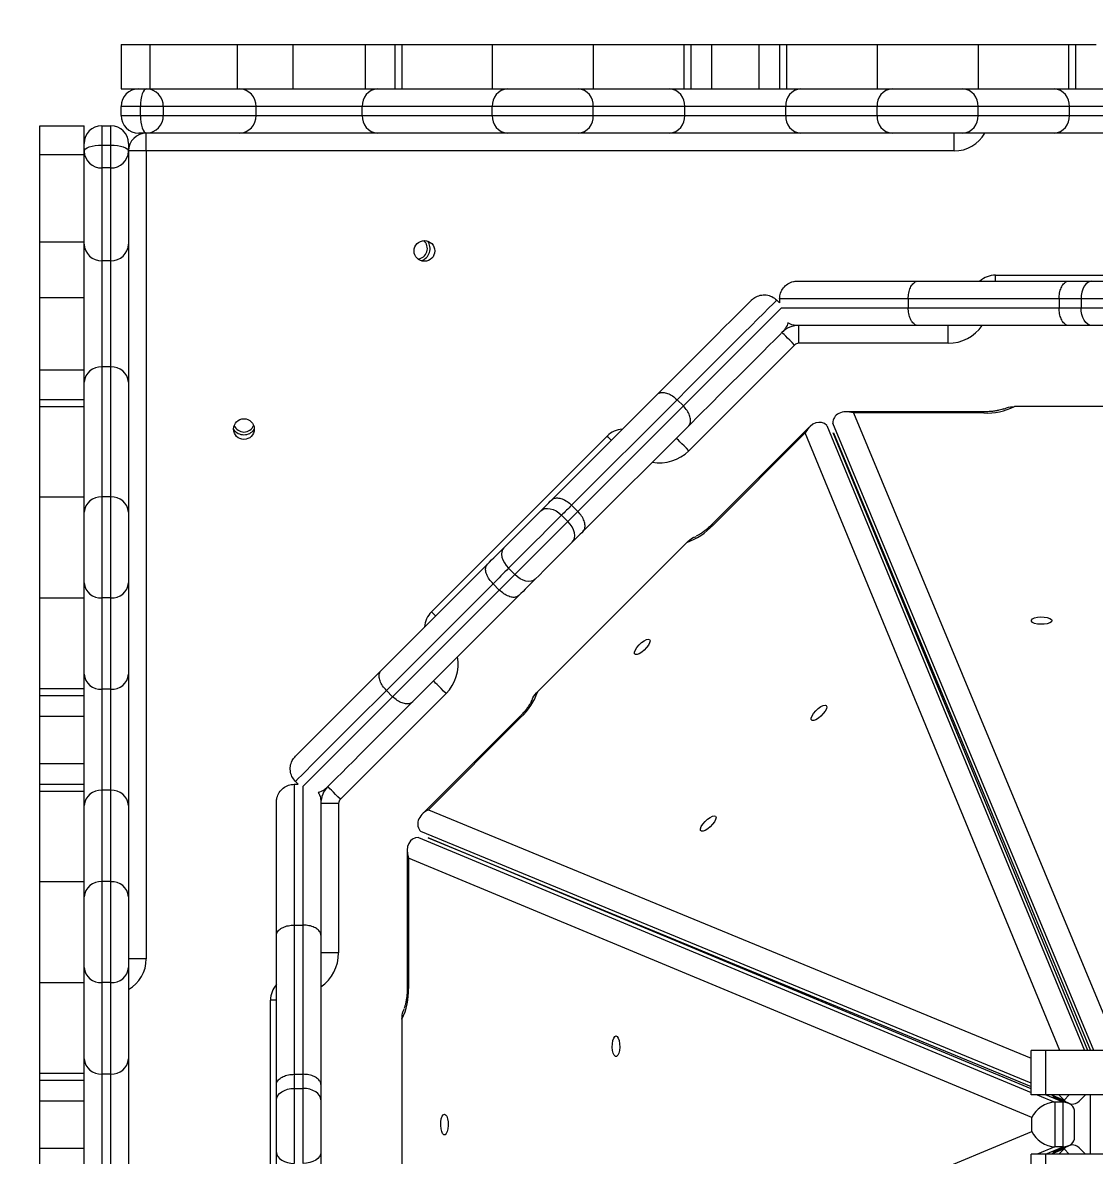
# Model space of a CAD drawing. Header units: millimetres. Extents: x -8760 to 8364, y -7998 to 7451.
# Drawn here: x -3666.4 to -3304.2, y -2419 to -2036.2 of the extents above; entities that cross this region are included whole.
import ezdxf

# ---------------------------------------------------------------- set-up
doc = ezdxf.new("R2010")
doc.units = ezdxf.units.MM
for name, color, linetype in [('DIKOM_ОБЪЕКТ', 7, 'Continuous'), ('DIKOM_РАЗМЕР_ЗОНА', 7, 'Continuous'), ('DIKOM_РАЗМЕР_ОБЪЕКТА', 7, 'Continuous')]:
    doc.layers.add(name, color=color, linetype=linetype)
doc.styles.add('style1', font='arial.ttf', dxfattribs={"width": 0.8})
doc.dimstyles.new('1-50', dxfattribs={"dimtxt": 300, "dimasz": 200, "dimexe": 100, "dimexo": 0, "dimgap": 100, "dimtad": 1, "dimtxsty": 'style1', "dimcen": 200, "dimclrd": 7, "dimclre": 7, "dimclrt": 7, "dimadec": 1, "dimazin": 2, "dimtfac": 1, "dimtmove": 0, "dimatfit": 2, "dimfxl": 0, "dimlwd": 25, "dimlwe": 18, "dimarcsym": 0})

# ---------------------------------------------------------------- blocks, each defined once
blk = doc.blocks.new('*D20')
at = {"layer": 'Defpoints', "color": 0, "transparency": 16777216}
for p in [(-3512.61, 5453.31), (-6482.31, -5470.42), (-3612.61, -5470.42)]:
    blk.add_point(p, dxfattribs=at)
at = {"layer": 'DIKOM_РАЗМЕР_ОБЪЕКТА', "color": 7, "lineweight": 18, "transparency": 16777216}
for p, q in [((-3512.61, 5453.31), (-6582.31, 5453.31)), ((-3612.61, -5470.42), (-6582.31, -5470.42))]:
    blk.add_line(p, q, dxfattribs=at)
at = {"layer": 'DIKOM_РАЗМЕР_ОБЪЕКТА', "color": 7, "lineweight": 25, "transparency": 16777216}
blk.add_line((-6482.31, 5253.31), (-6482.31, -5270.42), dxfattribs=at)
at = {"layer": 'DIKOM_РАЗМЕР_ОБЪЕКТА', "color": 7, "transparency": 16777216}
for points in [[(-6515.64, 5253.31), (-6448.98, 5253.31), (-6482.31, 5453.31)], [(-6515.64, -5270.42), (-6448.98, -5270.42), (-6482.31, -5470.42)]]:
    blk.add_solid(points, dxfattribs=at)
at = {"layer": 'DIKOM_РАЗМЕР_ОБЪЕКТА', "color": 7, "transparency": 16777216, "insert": (-6735.48, -84.03), "char_height": 300, "attachment_point": 5, "rotation": 90, "style": 'style1'}
blk.add_mtext('10900', dxfattribs=at)
blk = doc.blocks.new('*D21')
at = {"layer": 'Defpoints', "color": 0, "transparency": 16777216}
for p in [(-7755.65, -10.55), (8364.4, -2410.44), (8364.4, -7897.56)]:
    blk.add_point(p, dxfattribs=at)
at = {"layer": 'DIKOM_РАЗМЕР_ЗОНА', "color": 7, "lineweight": 18, "transparency": 16777216}
for p, q in [((-7755.65, -10.55), (-7755.65, -7997.56)), ((8364.4, -2410.44), (8364.4, -7997.56))]:
    blk.add_line(p, q, dxfattribs=at)
at = {"layer": 'DIKOM_РАЗМЕР_ЗОНА', "color": 7, "lineweight": 25, "transparency": 16777216}
blk.add_line((-7555.65, -7897.56), (8164.4, -7897.56), dxfattribs=at)
at = {"layer": 'DIKOM_РАЗМЕР_ЗОНА', "color": 7, "transparency": 16777216}
for points in [[(-7555.65, -7864.23), (-7555.65, -7930.9), (-7755.65, -7897.56)], [(8164.4, -7864.23), (8164.4, -7930.9), (8364.4, -7897.56)]]:
    blk.add_solid(points, dxfattribs=at)
at = {"layer": 'DIKOM_РАЗМЕР_ЗОНА', "color": 7, "transparency": 16777216, "insert": (1040.74, -7644.39), "char_height": 300, "attachment_point": 5, "style": 'style1'}
blk.add_mtext('16100', dxfattribs=at)
blk = doc.blocks.new('*D19')
at = {"layer": 'Defpoints', "color": 0, "transparency": 16777216}
for p in [(-5756.7, -306.55), (6365.48, -2710.55), (6365.48, -7111.41)]:
    blk.add_point(p, dxfattribs=at)
at = {"layer": 'DIKOM_РАЗМЕР_ОБЪЕКТА', "color": 7, "lineweight": 18, "transparency": 16777216}
for p, q in [((-5756.7, -306.55), (-5756.7, -7211.41)), ((6365.48, -2710.55), (6365.48, -7211.41))]:
    blk.add_line(p, q, dxfattribs=at)
at = {"layer": 'DIKOM_РАЗМЕР_ОБЪЕКТА', "color": 7, "lineweight": 25, "transparency": 16777216}
blk.add_line((-5556.7, -7111.41), (6165.48, -7111.41), dxfattribs=at)
at = {"layer": 'DIKOM_РАЗМЕР_ОБЪЕКТА', "color": 7, "transparency": 16777216}
for points in [[(-5556.7, -7078.08), (-5556.7, -7144.75), (-5756.7, -7111.41)], [(6165.48, -7078.08), (6165.48, -7144.75), (6365.48, -7111.41)]]:
    blk.add_solid(points, dxfattribs=at)
at = {"layer": 'DIKOM_РАЗМЕР_ОБЪЕКТА', "color": 7, "transparency": 16777216, "insert": (1047.24, -6858.24), "char_height": 300, "attachment_point": 5, "style": 'style1'}
blk.add_mtext('12100', dxfattribs=at)

msp = doc.modelspace()

# ---------------------------------------------------------------- linework, layer by layer
at = {"layer": 'DIKOM_ОБЪЕКТ', "color": 7, "linetype": 'Continuous', "lineweight": 15}
for p, q in [((-3633.109, -2043.554), (-3633.109, -2058.554)), ((-3633.109, -2043.554), (-3623.402, -2043.554)), ((-3623.402, -2043.554), (-3623.402, -2058.554)), ((-3623.402, -2043.554), (-3593.857, -2043.554)), ((-3593.857, -2043.554), (-3593.857, -2058.554)), ((-3593.857, -2043.554), (-3575.033, -2043.554)), ((-3575.033, -2043.554), (-3575.033, -2058.554)), ((-3575.033, -2043.554), (-3550.609, -2043.554)), ((-3550.609, -2043.554), (-3550.609, -2058.554)), ((-3550.609, -2043.554), (-3540.608, -2043.554)), ((-3540.608, -2043.554), (-3540.608, -2058.554)), ((-3540.608, -2043.554), (-3538.258, -2043.554)), ((-3538.258, -2043.554), (-3538.258, -2058.554)), ((-3538.258, -2043.554), (-3507.67, -2043.554)), ((-3507.67, -2043.554), (-3507.67, -2058.554)), ((-3507.67, -2043.554), (-3473.547, -2043.554)), ((-3473.547, -2043.554), (-3473.547, -2058.554)), ((-3473.547, -2043.554), (-3442.959, -2043.554)), ((-3442.959, -2043.554), (-3442.959, -2058.554)), ((-3442.959, -2043.554), (-3440.608, -2043.554)), ((-3440.608, -2043.554), (-3440.608, -2058.554)), ((-3440.608, -2043.554), (-3433.608, -2043.554)), ((-3433.608, -2043.554), (-3433.608, -2058.554)), ((-3433.608, -2043.554), (-3417.608, -2043.554)), ((-3417.608, -2043.554), (-3417.608, -2058.554)), ((-3417.608, -2043.554), (-3410.608, -2043.554)), ((-3410.608, -2043.554), (-3410.608, -2058.554)), ((-3410.608, -2043.554), (-3408.258, -2043.554)), ((-3408.258, -2043.554), (-3408.258, -2058.554)), ((-3408.258, -2043.554), (-3377.67, -2043.554)), ((-3377.67, -2043.554), (-3377.67, -2058.554)), ((-3377.67, -2043.554), (-3343.547, -2043.554)), ((-3343.547, -2043.554), (-3343.547, -2058.554)), ((-3343.547, -2043.554), (-3312.959, -2043.554)), ((-3312.959, -2043.554), (-3312.959, -2058.554)), ((-3312.959, -2043.554), (-3310.609, -2043.554)), ((-3310.609, -2043.554), (-3310.609, -2058.554)), ((-3310.609, -2043.554), (-3303.608, -2043.554)), ((-3633.109, -2058.554), (-3627.108, -2058.554)), ((-3627.108, -2058.554), (-3624.496, -2058.554)), ((-3624.496, -2058.554), (-3593.136, -2058.554)), ((-3593.136, -2058.554), (-3546.485, -2058.554)), ((-3546.485, -2058.554), (-3502.552, -2058.554)), ((-3502.552, -2058.554), (-3478.665, -2058.554)), ((-3478.665, -2058.554), (-3447.789, -2058.554)), ((-3447.789, -2058.554), (-3403.428, -2058.554)), ((-3403.428, -2058.554), (-3372.552, -2058.554)), ((-3372.552, -2058.554), (-3348.665, -2058.554)), ((-3348.665, -2058.554), (-3317.788, -2058.554)), ((-3317.788, -2058.554), (-3273.428, -2058.554)), ((-3626.578, -2064.554), (-3633.109, -2064.554)), ((-3633.109, -2067.554), (-3633.109, -2064.554)), ((-3618.849, -2064.554), (-3626.578, -2064.554)), ((-3626.578, -2067.554), (-3626.578, -2064.554)), ((-3618.849, -2064.554), (-3618.849, -2067.554)), ((-3587.489, -2064.554), (-3618.849, -2064.554)), ((-3587.489, -2067.554), (-3587.489, -2064.554)), ((-3551.603, -2064.554), (-3587.489, -2064.554)), ((-3551.603, -2067.554), (-3551.603, -2064.554)), ((-3507.67, -2064.554), (-3551.603, -2064.554)), ((-3507.67, -2067.554), (-3507.67, -2064.554)), ((-3473.547, -2064.554), (-3507.67, -2064.554)), ((-3473.547, -2067.554), (-3473.547, -2064.554)), ((-3442.67, -2064.554), (-3473.547, -2064.554)), ((-3442.67, -2067.554), (-3442.67, -2064.554)), ((-3408.547, -2064.554), (-3442.67, -2064.554)), ((-3408.547, -2067.554), (-3408.547, -2064.554)), ((-3377.67, -2064.554), (-3408.547, -2064.554)), ((-3377.67, -2067.554), (-3377.67, -2064.554)), ((-3343.547, -2064.554), (-3377.67, -2064.554)), ((-3343.547, -2067.554), (-3343.547, -2064.554)), ((-3312.67, -2064.554), (-3343.547, -2064.554)), ((-3312.67, -2067.554), (-3312.67, -2064.554)), ((-3278.547, -2064.554), (-3312.67, -2064.554)), ((-3633.109, -2067.554), (-3626.578, -2067.554)), ((-3626.578, -2067.554), (-3618.849, -2067.554)), ((-3618.849, -2067.554), (-3587.489, -2067.554)), ((-3587.489, -2067.554), (-3551.603, -2067.554)), ((-3551.603, -2067.554), (-3507.67, -2067.554)), ((-3507.67, -2067.554), (-3473.547, -2067.554)), ((-3473.547, -2067.554), (-3442.67, -2067.554)), ((-3442.67, -2067.554), (-3408.547, -2067.554)), ((-3408.547, -2067.554), (-3377.67, -2067.554)), ((-3377.67, -2067.554), (-3343.547, -2067.554)), ((-3343.547, -2067.554), (-3312.67, -2067.554)), ((-3312.67, -2067.554), (-3278.547, -2067.554)), ((-3660.608, -2071.054), (-3645.608, -2071.054)), ((-3660.608, -2080.76), (-3660.608, -2071.054)), ((-3645.608, -2077.054), (-3645.608, -2071.054)), ((-3639.609, -2071.054), (-3639.609, -2077.584)), ((-3639.609, -2071.054), (-3636.608, -2071.054)), ((-3636.608, -2077.584), (-3636.608, -2071.054)), ((-3624.496, -2073.554), (-3627.108, -2073.554)), ((-3624.608, -2079.554), (-3624.608, -2073.554)), ((-3593.136, -2073.554), (-3624.496, -2073.554)), ((-3546.485, -2073.554), (-3593.136, -2073.554)), ((-3502.552, -2073.554), (-3546.485, -2073.554)), ((-3478.665, -2073.554), (-3502.552, -2073.554)), ((-3447.789, -2073.554), (-3478.665, -2073.554)), ((-3403.428, -2073.554), (-3447.789, -2073.554)), ((-3372.552, -2073.554), (-3403.428, -2073.554)), ((-3348.665, -2073.554), (-3372.552, -2073.554)), ((-3351.608, -2079.554), (-3351.608, -2073.554)), ((-3317.788, -2073.554), (-3348.665, -2073.554)), ((-3273.428, -2073.554), (-3317.788, -2073.554)), ((-3645.608, -2079.666), (-3645.608, -2077.054)), ((-3639.609, -2077.584), (-3639.609, -2085.313)), ((-3639.609, -2077.584), (-3636.608, -2077.584)), ((-3636.608, -2085.313), (-3636.608, -2077.584)), ((-3630.608, -2077.054), (-3630.608, -2079.666)), ((-3660.608, -2080.76), (-3645.608, -2080.76)), ((-3660.608, -2110.306), (-3660.608, -2080.76)), ((-3645.608, -2111.026), (-3645.608, -2079.666)), ((-3624.608, -2079.554), (-3630.608, -2079.554)), ((-3630.608, -2079.666), (-3630.608, -2111.026)), ((-3624.608, -2079.554), (-3624.608, -2352.554)), ((-3351.608, -2079.554), (-3624.608, -2079.554)), ((-3636.608, -2085.313), (-3639.609, -2085.313)), ((-3639.609, -2085.313), (-3639.609, -2116.674)), ((-3636.608, -2116.674), (-3636.608, -2085.313)), ((-3660.608, -2110.306), (-3645.608, -2110.306)), ((-3660.608, -2129.13), (-3660.608, -2110.306)), ((-3645.608, -2157.678), (-3645.608, -2111.026)), ((-3630.608, -2111.026), (-3630.608, -2157.678)), ((-3636.608, -2116.674), (-3639.609, -2116.674)), ((-3639.609, -2116.674), (-3639.609, -2152.559)), ((-3636.608, -2152.559), (-3636.608, -2116.674)), ((-3404.608, -2123.554), (-3363.691, -2123.554)), ((-3363.691, -2123.554), (-3312.836, -2123.554)), ((-3337.608, -2121.554), (-3253.608, -2121.554)), ((-3337.608, -2123.554), (-3337.608, -2121.554)), ((-3312.836, -2123.554), (-3305.049, -2123.554)), ((-3305.049, -2123.554), (-3287.312, -2123.554)), ((-3660.608, -2129.13), (-3645.608, -2129.13)), ((-3660.608, -2153.554), (-3660.608, -2129.13)), ((-3411.574, -2129.954), (-3410.608, -2130.92)), ((-3367.151, -2129.554), (-3410.608, -2129.554)), ((-3410.608, -2129.554), (-3410.608, -2130.92)), ((-3316.177, -2129.554), (-3367.151, -2129.554)), ((-3367.151, -2129.554), (-3367.151, -2132.554)), ((-3308.748, -2129.554), (-3316.177, -2129.554)), ((-3316.177, -2129.554), (-3316.177, -2132.554)), ((-3283.409, -2129.554), (-3308.748, -2129.554)), ((-3308.748, -2129.554), (-3308.748, -2132.554)), ((-3410.039, -2132.554), (-3367.151, -2132.554)), ((-3367.151, -2132.554), (-3316.177, -2132.554)), ((-3316.177, -2132.554), (-3308.748, -2132.554)), ((-3308.748, -2132.554), (-3283.409, -2132.554)), ((-3363.691, -2138.554), (-3404.608, -2138.554)), ((-3404.375, -2138.558), (-3404.375, -2138.554)), ((-3404.132, -2144.554), (-3404.132, -2138.554)), ((-3312.836, -2138.554), (-3363.691, -2138.554)), ((-3353.609, -2144.554), (-3353.609, -2138.554)), ((-3305.049, -2138.554), (-3312.836, -2138.554)), ((-3287.312, -2138.554), (-3305.049, -2138.554)), ((-3405.547, -2145.14), (-3441.272, -2180.866)), ((-3353.609, -2144.554), (-3404.132, -2144.554)), ((-3660.608, -2153.554), (-3645.608, -2153.554)), ((-3660.608, -2163.554), (-3660.608, -2153.554)), ((-3639.609, -2152.559), (-3639.609, -2196.492)), ((-3636.608, -2152.559), (-3639.609, -2152.559)), ((-3636.608, -2196.492), (-3636.608, -2152.559)), ((-3645.608, -2201.611), (-3645.608, -2157.678)), ((-3630.608, -2157.678), (-3630.608, -2201.611)), ((-3487.598, -2197.493), (-3451.929, -2161.824)), ((-3660.608, -2163.554), (-3645.608, -2163.554)), ((-3660.608, -2165.905), (-3660.608, -2163.554)), ((-3660.608, -2165.905), (-3645.608, -2165.905)), ((-3660.608, -2196.492), (-3660.608, -2165.905)), ((-3445.246, -2163.626), (-3480.886, -2199.266)), ((-3478.765, -2201.388), (-3443.125, -2165.748)), ((-3445.246, -2163.626), (-3443.125, -2165.748)), ((-3260.001, -2165.963), (-3331.216, -2165.963)), ((-3341.608, -2167.715), (-3388.142, -2167.715)), ((-3385.647, -2168.113), (-3297.937, -2378.834)), ((-3341.608, -2168.113), (-3385.647, -2168.113)), ((-3341.608, -2168.113), (-3341.608, -2167.715)), ((-3441.322, -2172.43), (-3476.991, -2208.099)), ((-3400.477, -2172.824), (-3433.381, -2205.728)), ((-3394.596, -2172.388), (-3307.555, -2383.554)), ((-3304.37, -2383.554), (-3392.608, -2171.564)), ((-3528.247, -2235.313), (-3468.85, -2175.916)), ((-3401.959, -2174.87), (-3433.099, -2206.01)), ((-3315.941, -2383.554), (-3401.959, -2174.87)), ((-3306.391, -2383.554), (-3392.445, -2174.781)), ((-3392.437, -2174.778), (-3305.536, -2383.554)), ((-3660.608, -2196.492), (-3645.608, -2196.492)), ((-3660.608, -2230.616), (-3660.608, -2196.492)), ((-3639.609, -2196.492), (-3639.609, -2230.616)), ((-3636.608, -2196.492), (-3639.609, -2196.492)), ((-3636.608, -2230.616), (-3636.608, -2196.492)), ((-3480.886, -2199.266), (-3478.765, -2201.388)), ((-3645.608, -2225.497), (-3645.608, -2201.611)), ((-3630.608, -2201.611), (-3630.608, -2225.497)), ((-3484.265, -2202.645), (-3482.143, -2204.766)), ((-3441.968, -2211.838), (-3492.325, -2262.195)), ((-3545.275, -2255.17), (-3509.316, -2219.211)), ((-3502.182, -2220.562), (-3500.061, -2222.684)), ((-3645.608, -2256.374), (-3645.608, -2225.497)), ((-3630.608, -2225.497), (-3630.608, -2256.374)), ((-3507.436, -2225.816), (-3543.48, -2261.86)), ((-3507.436, -2225.816), (-3505.314, -2227.937)), ((-3660.608, -2230.616), (-3645.608, -2230.616)), ((-3660.608, -2261.204), (-3660.608, -2230.616)), ((-3636.608, -2230.616), (-3639.609, -2230.616)), ((-3639.609, -2230.616), (-3639.609, -2261.492)), ((-3636.608, -2261.492), (-3636.608, -2230.616)), ((-3541.358, -2263.981), (-3505.314, -2227.937)), ((-3498.709, -2229.817), (-3534.669, -2265.777)), ((-3645.608, -2300.734), (-3645.608, -2256.374)), ((-3630.608, -2256.374), (-3630.608, -2300.734)), ((-3660.608, -2261.204), (-3645.608, -2261.204)), ((-3660.608, -2263.554), (-3660.608, -2261.204)), ((-3636.608, -2261.492), (-3639.609, -2261.492)), ((-3639.609, -2261.492), (-3639.609, -2295.616)), ((-3636.608, -2295.616), (-3636.608, -2261.492)), ((-3543.48, -2261.86), (-3541.358, -2263.981)), ((-3660.608, -2263.554), (-3645.608, -2263.554)), ((-3660.608, -2270.554), (-3660.608, -2263.554)), ((-3523.297, -2262.89), (-3559.023, -2298.616)), ((-3660.608, -2270.554), (-3645.608, -2270.554)), ((-3660.608, -2286.554), (-3660.608, -2270.554)), ((-3498.434, -2270.782), (-3531.339, -2303.686)), ((-3498.153, -2271.064), (-3529.293, -2302.204)), ((-3660.608, -2286.554), (-3645.608, -2286.554)), ((-3660.608, -2293.554), (-3660.608, -2286.554)), ((-3574.208, -2292.589), (-3573.243, -2293.554)), ((-3660.608, -2293.554), (-3645.608, -2293.554)), ((-3660.608, -2295.905), (-3660.608, -2293.554)), ((-3660.608, -2295.905), (-3645.608, -2295.905)), ((-3660.608, -2326.492), (-3660.608, -2295.905)), ((-3639.609, -2295.616), (-3639.609, -2326.492)), ((-3636.608, -2295.616), (-3639.609, -2295.616)), ((-3636.608, -2326.492), (-3636.608, -2295.616)), ((-3574.608, -2293.554), (-3574.608, -2341.174)), ((-3574.608, -2293.554), (-3573.243, -2293.554)), ((-3571.608, -2341.174), (-3571.608, -2294.343)), ((-3563.435, -2294.548), (-3563.437, -2294.545)), ((-3580.609, -2344.625), (-3580.609, -2299.554)), ((-3565.608, -2299.554), (-3565.608, -2344.625)), ((-3559.608, -2300.03), (-3565.608, -2300.03)), ((-3559.608, -2300.03), (-3559.608, -2350.554)), ((-3645.608, -2331.611), (-3645.608, -2300.734)), ((-3630.608, -2300.734), (-3630.608, -2331.611)), ((-3529.293, -2302.204), (-3325.608, -2386.161)), ((-3532.598, -2311.554), (-3325.608, -2397.711)), ((-3325.608, -2394.546), (-3531.775, -2309.567)), ((-3325.608, -2396.546), (-3529.385, -2311.726)), ((-3529.381, -2311.717), (-3325.608, -2395.711)), ((-3536.448, -2316.021), (-3536.448, -2362.554)), ((-3325.329, -2406.226), (-3536.049, -2318.516)), ((-3536.049, -2318.516), (-3536.049, -2362.554)), ((-3660.608, -2326.492), (-3645.608, -2326.492)), ((-3660.608, -2360.616), (-3660.608, -2326.492)), ((-3639.609, -2326.492), (-3639.609, -2360.616)), ((-3636.608, -2326.492), (-3639.609, -2326.492)), ((-3636.608, -2360.616), (-3636.608, -2326.492)), ((-3645.608, -2355.497), (-3645.608, -2331.611)), ((-3630.608, -2331.611), (-3630.608, -2355.497)), ((-3574.608, -2341.174), (-3574.608, -2391.577)), ((-3574.608, -2341.174), (-3571.608, -2341.174)), ((-3571.608, -2391.577), (-3571.608, -2341.174)), ((-3580.609, -2395.068), (-3580.609, -2344.625)), ((-3565.608, -2344.625), (-3565.608, -2395.068)), ((-3624.608, -2352.554), (-3630.608, -2352.554)), ((-3559.608, -2350.554), (-3565.608, -2350.554)), ((-3645.608, -2386.374), (-3645.608, -2355.497)), ((-3630.608, -2355.497), (-3630.608, -2386.374)), ((-3660.608, -2360.616), (-3645.608, -2360.616)), ((-3660.608, -2391.204), (-3660.608, -2360.616)), ((-3636.608, -2360.616), (-3639.609, -2360.616)), ((-3639.609, -2360.616), (-3639.609, -2391.492)), ((-3636.608, -2391.492), (-3636.608, -2360.616)), ((-3536.049, -2362.554), (-3536.448, -2362.554)), ((-3582.608, -2450.554), (-3582.608, -2366.554)), ((-3580.609, -2366.554), (-3582.608, -2366.554)), ((-3538.2, -2372.946), (-3538.2, -2444.162)), ((-3325.608, -2398.554), (-3325.608, -2383.554)), ((-3320.609, -2383.554), (-3325.608, -2383.554)), ((-3320.609, -2398.554), (-3320.609, -2383.554)), ((-3035.788, -2383.554), (-3320.609, -2383.554)), ((-3645.608, -2430.734), (-3645.608, -2386.374)), ((-3630.608, -2386.374), (-3630.608, -2430.734)), ((-3660.608, -2391.204), (-3645.608, -2391.204)), ((-3660.608, -2393.554), (-3660.608, -2391.204)), ((-3636.608, -2391.492), (-3639.609, -2391.492)), ((-3639.609, -2391.492), (-3639.609, -2425.616)), ((-3636.608, -2425.616), (-3636.608, -2391.492)), ((-3574.608, -2391.577), (-3574.608, -2396.354)), ((-3574.608, -2391.577), (-3571.608, -2391.577)), ((-3571.608, -2396.354), (-3571.608, -2391.577)), ((-3660.608, -2393.554), (-3645.608, -2393.554)), ((-3660.608, -2400.554), (-3660.608, -2393.554)), ((-3580.609, -2400.258), (-3580.609, -2395.068)), ((-3565.608, -2395.068), (-3565.608, -2400.258)), ((-3574.608, -2396.354), (-3574.608, -2421.693)), ((-3574.608, -2396.354), (-3571.608, -2396.354)), ((-3571.608, -2421.693), (-3571.608, -2396.354)), ((-3320.609, -2398.554), (-3325.608, -2398.554)), ((-3323.583, -2398.554), (-3317.577, -2401.054)), ((-3314.777, -2401.054), (-3320.783, -2398.554)), ((-3035.788, -2398.554), (-3320.609, -2398.554)), ((-3318.71, -2398.554), (-3314.466, -2400.304)), ((-3318.276, -2399.165), (-3312.903, -2401.38)), ((-3312.91, -2401.398), (-3318.276, -2399.165)), ((-3314.466, -2400.304), (-3316.215, -2398.554)), ((-3314.466, -2400.304), (-3312.716, -2398.554)), ((-3309.397, -2400.679), (-3307.272, -2398.554)), ((-3305.608, -2398.554), (-3305.608, -2418.554)), ((-3660.608, -2400.554), (-3645.608, -2400.554)), ((-3660.608, -2416.554), (-3660.608, -2400.554)), ((-3580.609, -2417.995), (-3580.609, -2400.258)), ((-3565.608, -2400.258), (-3565.608, -2417.995)), ((-3317.577, -2401.054), (-3317.577, -2416.054)), ((-3314.777, -2401.054), (-3317.577, -2401.054)), ((-3315.608, -2400.264), (-3315.608, -2400.275)), ((-3314.777, -2416.054), (-3314.777, -2401.054)), ((-3325.329, -2410.883), (-3325.329, -2406.226)), ((-3310.927, -2412.736), (-3310.927, -2404.372)), ((-3536.049, -2498.593), (-3325.329, -2410.883)), ((-3660.608, -2416.554), (-3645.608, -2416.554)), ((-3660.608, -2423.554), (-3660.608, -2416.554)), ((-3580.609, -2425.782), (-3580.609, -2417.995)), ((-3565.608, -2417.995), (-3565.608, -2425.782)), ((-3325.608, -2433.554), (-3325.608, -2418.554)), ((-3320.609, -2418.554), (-3325.608, -2418.554)), ((-3317.577, -2416.054), (-3323.583, -2418.554)), ((-3320.783, -2418.554), (-3314.777, -2416.054)), ((-3320.609, -2433.554), (-3320.609, -2418.554)), ((-3035.788, -2418.554), (-3320.609, -2418.554)), ((-3314.466, -2416.805), (-3318.71, -2418.554)), ((-3318.276, -2417.943), (-3312.91, -2415.71)), ((-3312.903, -2415.728), (-3318.276, -2417.943)), ((-3314.777, -2416.054), (-3317.577, -2416.054)), ((-3314.466, -2416.805), (-3316.215, -2418.554)), ((-3315.608, -2416.833), (-3315.608, -2416.844)), ((-3312.716, -2418.554), (-3314.466, -2416.805)), ((-3307.272, -2418.554), (-3309.397, -2416.429))]:
    msp.add_line(p, q, dxfattribs=at)
at = {"layer": 'DIKOM_ОБЪЕКТ', "color": 7, "linetype": 'Continuous', "lineweight": 15, "flags": 128}
for points in [[(-3624.496, -2058.554), (-3624.903, -2058.669), (-3625.293, -2059.011), (-3625.653, -2059.565), (-3625.969, -2060.312), (-3626.228, -2061.221), (-3626.42, -2062.258), (-3626.538, -2063.384), (-3626.578, -2064.554)], [(-3626.578, -2067.554), (-3626.538, -2068.725), (-3626.42, -2069.85), (-3626.228, -2070.888), (-3625.969, -2071.797), (-3625.653, -2072.543), (-3625.293, -2073.097), (-3624.903, -2073.439), (-3624.496, -2073.554)], [(-3645.608, -2079.666), (-3645.493, -2079.26), (-3645.152, -2078.869), (-3644.597, -2078.509), (-3643.851, -2078.194), (-3642.942, -2077.935), (-3641.904, -2077.743), (-3640.779, -2077.624), (-3639.609, -2077.584)], [(-3636.608, -2077.584), (-3635.438, -2077.624), (-3634.312, -2077.743), (-3633.275, -2077.935), (-3632.366, -2078.194), (-3631.62, -2078.509), (-3631.065, -2078.869), (-3630.724, -2079.26), (-3630.608, -2079.666)], [(-3305.049, -2123.554), (-3305.771, -2123.669), (-3306.465, -2124.011), (-3307.104, -2124.565), (-3307.664, -2125.312), (-3308.124, -2126.221), (-3308.466, -2127.258), (-3308.677, -2128.384), (-3308.748, -2129.554)], [(-3451.929, -2161.824), (-3448.111, -2158.006), (-3444.466, -2154.361), (-3441.007, -2150.902), (-3437.747, -2147.642), (-3434.697, -2144.592), (-3431.869, -2141.764), (-3429.273, -2139.168), (-3426.917, -2136.812), (-3424.811, -2134.706), (-3422.961, -2132.856), (-3421.376, -2131.271), (-3420.059, -2129.954)], [(-3411.574, -2129.954), (-3412.826, -2131.207), (-3414.326, -2132.706), (-3416.067, -2134.447), (-3418.044, -2136.425), (-3420.252, -2138.633), (-3422.684, -2141.064), (-3425.332, -2143.712), (-3428.187, -2146.567), (-3431.241, -2149.621), (-3434.484, -2152.864), (-3437.907, -2156.287), (-3441.498, -2159.878), (-3445.246, -2163.626)], [(-3443.125, -2165.748), (-3439.376, -2161.999), (-3435.785, -2158.408), (-3432.363, -2154.986), (-3429.119, -2151.742), (-3426.066, -2148.688), (-3423.21, -2145.833), (-3420.563, -2143.186), (-3418.131, -2140.754), (-3415.923, -2138.546), (-3413.946, -2136.568), (-3412.204, -2134.827), (-3410.705, -2133.328), (-3410.01, -2132.633)], [(-3305.049, -2138.554), (-3305.771, -2138.439), (-3306.465, -2138.097), (-3307.104, -2137.543), (-3307.664, -2136.797), (-3308.124, -2135.888), (-3308.466, -2134.85), (-3308.677, -2133.725), (-3308.748, -2132.554)], [(-3409.453, -2140.561), (-3410.769, -2141.877), (-3412.355, -2143.463), (-3414.204, -2145.312), (-3416.31, -2147.418), (-3418.666, -2149.774), (-3421.263, -2152.371), (-3424.091, -2155.199), (-3427.14, -2158.248), (-3430.4, -2161.508), (-3433.859, -2164.967), (-3437.504, -2168.612), (-3441.322, -2172.43)], [(-3405.547, -2145.14), (-3406.374, -2144.312), (-3407.17, -2143.516), (-3407.904, -2142.783), (-3408.547, -2142.14), (-3409.074, -2141.612), (-3409.466, -2141.22), (-3409.708, -2140.979), (-3409.789, -2140.897)], [(-3467.435, -2177.33), (-3467.607, -2177.159), (-3468.135, -2176.631), (-3468.527, -2176.239), (-3468.768, -2175.998), (-3468.85, -2175.916)], [(-3441.272, -2180.866), (-3442.1, -2180.038), (-3442.896, -2179.242), (-3443.629, -2178.509), (-3444.272, -2177.866), (-3444.8, -2177.338), (-3445.192, -2176.946), (-3445.434, -2176.705), (-3445.515, -2176.623)], [(-3491.267, -2201.162), (-3490.823, -2200.718), (-3490.375, -2200.27), (-3489.922, -2199.817), (-3489.466, -2199.36), (-3489.005, -2198.9), (-3488.54, -2198.435), (-3488.071, -2197.965), (-3487.598, -2197.493)], [(-3491.267, -2201.162), (-3490.647, -2200.705), (-3489.888, -2200.429), (-3489.019, -2200.344), (-3488.073, -2200.453), (-3487.087, -2200.753), (-3486.098, -2201.231), (-3485.145, -2201.87), (-3484.265, -2202.645)], [(-3480.886, -2199.266), (-3481.322, -2199.702), (-3481.754, -2200.134), (-3482.182, -2200.562), (-3482.606, -2200.986), (-3483.027, -2201.407), (-3483.443, -2201.823), (-3483.856, -2202.236), (-3484.265, -2202.645)], [(-3503.81, -2213.704), (-3502.389, -2212.284), (-3500.831, -2210.726), (-3499.182, -2209.077), (-3497.489, -2207.384), (-3495.803, -2205.697), (-3494.172, -2204.067), (-3492.645, -2202.54), (-3491.267, -2201.162)], [(-3484.265, -2202.645), (-3485.821, -2204.201), (-3487.52, -2205.901), (-3489.332, -2207.712), (-3491.221, -2209.601), (-3493.153, -2211.533), (-3495.09, -2213.47), (-3496.997, -2215.377), (-3498.837, -2217.217), (-3500.576, -2218.957), (-3502.182, -2220.562)], [(-3482.143, -2204.766), (-3481.735, -2204.357), (-3481.322, -2203.945), (-3480.905, -2203.528), (-3480.485, -2203.108), (-3480.06, -2202.683), (-3479.632, -2202.255), (-3479.2, -2201.823), (-3478.765, -2201.388)], [(-3500.061, -2222.684), (-3498.455, -2221.078), (-3496.716, -2219.339), (-3494.876, -2217.498), (-3492.969, -2215.592), (-3491.031, -2213.654), (-3489.1, -2211.723), (-3487.211, -2209.833), (-3485.399, -2208.022), (-3483.699, -2206.322), (-3482.143, -2204.766)], [(-3480.661, -2211.769), (-3480.204, -2211.149), (-3479.927, -2210.39), (-3479.842, -2209.52), (-3479.952, -2208.575), (-3480.251, -2207.588), (-3480.73, -2206.6), (-3481.369, -2205.647), (-3482.143, -2204.766)], [(-3476.991, -2208.099), (-3477.464, -2208.572), (-3477.933, -2209.041), (-3478.398, -2209.506), (-3478.859, -2209.967), (-3479.316, -2210.424), (-3479.768, -2210.876), (-3480.217, -2211.325), (-3480.661, -2211.769)], [(-3433.099, -2206.01), (-3433.319, -2205.789), (-3433.381, -2205.728)], [(-3480.661, -2211.769), (-3482.039, -2213.147), (-3483.565, -2214.674), (-3485.196, -2216.304), (-3486.882, -2217.99), (-3488.575, -2219.683), (-3490.225, -2221.333), (-3491.783, -2222.891), (-3493.203, -2224.311)], [(-3509.316, -2219.211), (-3508.603, -2218.498), (-3507.897, -2217.792), (-3507.198, -2217.093), (-3506.505, -2216.4), (-3505.82, -2215.715), (-3505.143, -2215.037), (-3504.472, -2214.367), (-3503.81, -2213.704)], [(-3503.81, -2213.704), (-3504.238, -2214.296), (-3504.487, -2215.028), (-3504.547, -2215.872), (-3504.416, -2216.796), (-3504.098, -2217.764), (-3503.606, -2218.74), (-3502.959, -2219.684), (-3502.182, -2220.562)], [(-3502.182, -2220.562), (-3502.814, -2221.194), (-3503.453, -2221.833), (-3504.099, -2222.479), (-3504.753, -2223.133), (-3505.413, -2223.793), (-3506.081, -2224.461), (-3506.755, -2225.135), (-3507.436, -2225.816)], [(-3505.314, -2227.937), (-3504.634, -2227.256), (-3503.96, -2226.582), (-3503.292, -2225.915), (-3502.631, -2225.254), (-3501.978, -2224.601), (-3501.331, -2223.954), (-3500.692, -2223.315), (-3500.061, -2222.684)], [(-3493.203, -2224.311), (-3493.795, -2224.74), (-3494.527, -2224.989), (-3495.371, -2225.049), (-3496.295, -2224.918), (-3497.263, -2224.6), (-3498.238, -2224.108), (-3499.183, -2223.461), (-3500.061, -2222.684)], [(-3493.203, -2224.311), (-3493.866, -2224.974), (-3494.536, -2225.644), (-3495.214, -2226.322), (-3495.899, -2227.007), (-3496.591, -2227.699), (-3497.291, -2228.398), (-3497.996, -2229.105), (-3498.709, -2229.817)], [(-3526.832, -2236.727), (-3527.004, -2236.556), (-3527.532, -2236.028), (-3527.923, -2235.636), (-3528.165, -2235.395), (-3528.247, -2235.313)], [(-3318.564, -2238.282), (-3318.754, -2238.689), (-3319.302, -2239.052), (-3320.15, -2239.332), (-3321.205, -2239.498), (-3322.353, -2239.532), (-3323.47, -2239.43), (-3324.434, -2239.205), (-3325.142, -2238.879), (-3325.516, -2238.488), (-3325.516, -2238.075), (-3325.142, -2237.685), (-3324.434, -2237.359), (-3323.47, -2237.133), (-3322.353, -2237.032), (-3321.205, -2237.066), (-3320.15, -2237.232), (-3319.302, -2237.511), (-3318.754, -2237.875), (-3318.564, -2238.282)], [(-3454.535, -2244.678), (-3454.381, -2245.1), (-3454.512, -2245.744), (-3454.914, -2246.541), (-3455.543, -2247.405), (-3456.331, -2248.241), (-3457.192, -2248.959), (-3458.034, -2249.481), (-3458.764, -2249.751), (-3459.305, -2249.74), (-3459.597, -2249.448), (-3459.609, -2248.907), (-3459.339, -2248.176), (-3458.816, -2247.334), (-3458.098, -2246.473), (-3457.262, -2245.685), (-3456.399, -2245.056), (-3455.602, -2244.655), (-3454.957, -2244.524), (-3454.535, -2244.678)], [(-3574.208, -2284.103), (-3573.307, -2283.202), (-3572.162, -2282.057), (-3570.777, -2280.672), (-3569.158, -2279.053), (-3567.31, -2277.204), (-3565.239, -2275.134), (-3562.955, -2272.85), (-3560.465, -2270.36), (-3557.778, -2267.673), (-3554.905, -2264.8), (-3551.856, -2261.751), (-3548.642, -2258.537), (-3545.275, -2255.17)], [(-3543.48, -2261.86), (-3547.071, -2265.452), (-3550.499, -2268.879), (-3553.749, -2272.129), (-3556.809, -2275.19), (-3559.669, -2278.049), (-3562.318, -2280.698), (-3564.744, -2283.124), (-3566.94, -2285.321), (-3568.898, -2287.278), (-3570.61, -2288.99), (-3572.069, -2290.449), (-3573.27, -2291.65), (-3574.208, -2292.589)], [(-3523.297, -2262.89), (-3524.125, -2262.062), (-3524.92, -2261.267), (-3525.654, -2260.533), (-3526.297, -2259.89), (-3526.824, -2259.363), (-3527.217, -2258.97), (-3527.458, -2258.729), (-3527.539, -2258.648)], [(-3571.684, -2294.307), (-3571.149, -2293.771), (-3569.947, -2292.57), (-3568.488, -2291.111), (-3566.777, -2289.4), (-3564.819, -2287.442), (-3562.623, -2285.246), (-3560.196, -2282.819), (-3557.548, -2280.171), (-3554.688, -2277.311), (-3551.628, -2274.25), (-3548.377, -2271), (-3544.95, -2267.573), (-3541.358, -2263.981)], [(-3534.669, -2265.777), (-3538.035, -2269.143), (-3541.249, -2272.357), (-3544.298, -2275.406), (-3547.171, -2278.28), (-3549.858, -2280.966), (-3552.348, -2283.456), (-3554.633, -2285.741), (-3556.703, -2287.811), (-3558.551, -2289.659), (-3560.171, -2291.279), (-3561.556, -2292.664), (-3562.701, -2293.809), (-3563.602, -2294.71)], [(-3394.827, -2266.972), (-3394.673, -2267.394), (-3394.804, -2268.038), (-3395.206, -2268.835), (-3395.835, -2269.699), (-3396.623, -2270.535), (-3397.484, -2271.253), (-3398.326, -2271.775), (-3399.057, -2272.045), (-3399.597, -2272.034), (-3399.889, -2271.742), (-3399.901, -2271.201), (-3399.631, -2270.47), (-3399.109, -2269.629), (-3398.39, -2268.767), (-3397.555, -2267.979), (-3396.691, -2267.35), (-3395.894, -2266.949), (-3395.249, -2266.818), (-3394.827, -2266.972)], [(-3498.153, -2271.064), (-3498.373, -2270.843), (-3498.434, -2270.782)], [(-3559.023, -2298.616), (-3559.85, -2297.788), (-3560.646, -2296.992), (-3561.38, -2296.259), (-3562.023, -2295.616), (-3562.55, -2295.088), (-3562.942, -2294.696), (-3563.184, -2294.455), (-3563.265, -2294.373)], [(-3432.241, -2304.385), (-3432.087, -2304.808), (-3432.218, -2305.452), (-3432.62, -2306.249), (-3433.249, -2307.113), (-3434.036, -2307.949), (-3434.898, -2308.667), (-3435.74, -2309.189), (-3436.47, -2309.459), (-3437.011, -2309.447), (-3437.303, -2309.155), (-3437.315, -2308.615), (-3437.045, -2307.884), (-3436.522, -2307.042), (-3435.804, -2306.181), (-3434.968, -2305.393), (-3434.105, -2304.764), (-3433.308, -2304.363), (-3432.663, -2304.232), (-3432.241, -2304.385)], [(-3465.881, -2378.599), (-3465.474, -2378.788), (-3465.11, -2379.337), (-3464.831, -2380.184), (-3464.665, -2381.239), (-3464.631, -2382.388), (-3464.732, -2383.505), (-3464.958, -2384.469), (-3465.284, -2385.177), (-3465.674, -2385.551), (-3466.087, -2385.551), (-3466.478, -2385.177), (-3466.803, -2384.469), (-3467.029, -2383.505), (-3467.131, -2382.388), (-3467.097, -2381.239), (-3466.931, -2380.184), (-3466.651, -2379.337), (-3466.288, -2378.788), (-3465.881, -2378.599)], [(-3580.609, -2400.258), (-3580.493, -2399.496), (-3580.152, -2398.764), (-3579.597, -2398.089), (-3578.851, -2397.498), (-3577.942, -2397.012), (-3576.904, -2396.652), (-3575.779, -2396.429), (-3574.608, -2396.354)], [(-3565.608, -2400.258), (-3565.724, -2399.496), (-3566.065, -2398.764), (-3566.62, -2398.089), (-3567.366, -2397.498), (-3568.275, -2397.012), (-3569.312, -2396.652), (-3570.438, -2396.429), (-3571.608, -2396.354)], [(-3523.865, -2405.054), (-3523.458, -2405.244), (-3523.095, -2405.792), (-3522.815, -2406.64), (-3522.649, -2407.695), (-3522.615, -2408.843), (-3522.716, -2409.96), (-3522.942, -2410.925), (-3523.268, -2411.632), (-3523.658, -2412.006), (-3524.071, -2412.006), (-3524.462, -2411.632), (-3524.788, -2410.925), (-3525.014, -2409.96), (-3525.115, -2408.843), (-3525.081, -2407.695), (-3524.915, -2406.64), (-3524.635, -2405.792), (-3524.272, -2405.244), (-3523.865, -2405.054)], [(-3580.609, -2417.995), (-3580.493, -2418.716), (-3580.152, -2419.41), (-3579.597, -2420.05), (-3578.851, -2420.61), (-3577.942, -2421.07), (-3576.904, -2421.412), (-3575.779, -2421.622), (-3574.608, -2421.693)], [(-3565.608, -2417.995), (-3565.724, -2418.716), (-3566.065, -2419.41), (-3566.62, -2420.05), (-3567.366, -2420.61), (-3568.275, -2421.07), (-3569.312, -2421.412), (-3570.438, -2421.622), (-3571.608, -2421.693)]]:
    msp.add_lwpolyline(points, dxfattribs=at)
at = {"layer": 'DIKOM_ОБЪЕКТ', "color": 7, "linetype": 'Continuous', "lineweight": 15}
for centre in [(-3530.608, -2113.356), (-3591.608, -2173.554)]:
    msp.add_circle(centre, 3.5, dxfattribs=at)
for centre, radius, start, end in [((-3627.108, -2064.554), 6, 90, 180), ((-3624.678, -2064.383), 5.832, 358.31901, 88.211), ((-3593.318, -2064.383), 5.832, 358.31766, 88.21235), ((-3546.006, -2064.146), 5.612, 94.89471, 184.17268), ((-3502.073, -2064.146), 5.612, 94.89471, 184.17268), ((-3479.144, -2064.146), 5.612, 355.82977, 85.10548), ((-3448.267, -2064.146), 5.612, 355.82977, 85.10548), ((-3402.949, -2064.146), 5.612, 94.89452, 184.17023), ((-3372.073, -2064.146), 5.612, 94.89452, 184.17023), ((-3349.144, -2064.146), 5.612, 355.82732, 85.10529), ((-3318.267, -2064.146), 5.612, 355.82732, 85.10529), ((-3627.108, -2067.554), 6, 180, 270), ((-3624.678, -2067.725), 5.832, 271.78809, 1.6819), ((-3593.318, -2067.725), 5.832, 271.78674, 1.68325), ((-3546.006, -2067.963), 5.612, 175.82639, 265.10622), ((-3502.073, -2067.963), 5.612, 175.82639, 265.10622), ((-3479.144, -2067.962), 5.612, 274.8936, 4.17115), ((-3448.267, -2067.962), 5.612, 274.8936, 4.17115), ((-3402.949, -2067.962), 5.612, 175.82885, 265.1064), ((-3372.073, -2067.962), 5.612, 175.82885, 265.1064), ((-3349.144, -2067.963), 5.612, 274.89378, 4.17361), ((-3318.267, -2067.963), 5.612, 274.89378, 4.17361), ((-3639.608, -2077.054), 6, 90, 180), ((-3636.608, -2077.054), 6, 0, 90), ((-3624.608, -2079.554), 6, 90, 180), ((-3351.608, -2067.554), 12, 270, 330), ((-3639.78, -2079.485), 5.831, 181.78475, 271.68353), ((-3636.437, -2079.484), 5.831, 268.31556, 358.21388), ((-3639.78, -2110.845), 5.831, 181.78441, 271.68387), ((-3636.437, -2110.845), 5.831, 268.31522, 358.21422), ((-3533.108, -2112.554), 3.5, 274.24366, 50.18671), ((-3533.108, -2112.554), 4.4, 289.52225, 34.90812), ((-3337.608, -2129.554), 8, 90, 131.40962), ((-3404.132, -2146.554), 8, 90, 135), ((-3404.376, -2144.554), 6, 90, 104.94187), ((-3353.608, -2130.554), 14, 270, 325.1501), ((-3404.132, -2146.554), 2, 90, 135), ((-3640.017, -2158.156), 5.612, 85.82613, 175.10948), ((-3636.2, -2158.156), 5.612, 4.89198, 94.17465), ((-3340.622, -2146.693), 21.443, 267.36277, 296.01682), ((-3591.608, -2171.054), 4.4, 217.39222, 322.60777), ((-3591.608, -2171.054), 3.5, 200.92519, 339.07481), ((-3463.193, -2181.573), 8, 93.59038, 135), ((-3451.172, -2170.966), 14, 259.8499, 315), ((-3640.017, -2202.089), 5.612, 85.82613, 175.10948), ((-3636.2, -2202.09), 5.612, 4.89198, 94.17465), ((-3448.943, -2191.561), 21.443, 288.98306, 317.63754), ((-3640.017, -2225.019), 5.612, 184.89052, 274.17387), ((-3636.2, -2225.019), 5.612, 265.82535, 355.10802), ((-3522.59, -2240.97), 8, 135, 176.40962), ((-3533.196, -2252.991), 14, 315, 10.1501), ((-3640.017, -2255.896), 5.612, 184.89052, 274.17387), ((-3636.2, -2255.895), 5.612, 265.82535, 355.10802), ((-3512.599, -2255.221), 21.44, 312.36012, 341.01874), ((-3640.017, -2301.213), 5.612, 85.82613, 175.10948), ((-3636.2, -2301.213), 5.612, 4.89198, 94.17465), ((-3557.608, -2300.03), 8, 135, 180), ((-3559.195, -2298.788), 6, 135, 149.94375), ((-3557.608, -2300.03), 2, 135, 180), ((-3640.017, -2332.089), 5.612, 85.82598, 175.10996), ((-3636.2, -2332.09), 5.612, 4.8915, 94.1748), ((-3636.608, -2352.554), 12, 300, 0), ((-3573.608, -2350.554), 14, 304.8499, 0), ((-3640.017, -2355.019), 5.612, 184.89006, 274.17432), ((-3636.2, -2355.019), 5.612, 265.82489, 355.10848), ((-3574.608, -2366.554), 8, 138.59038, 180), ((-3557.47, -2363.541), 21.443, 333.98302, 2.63651), ((-3640.017, -2385.896), 5.612, 184.89006, 274.17432), ((-3636.2, -2385.895), 5.612, 265.82489, 355.10848)]:
    msp.add_arc(centre, radius, start, end, dxfattribs=at)
for centre, major_axis, start_param, end_param in [((-3385.647, -2173.715), (6.36, -4.242), 1.9894679, 3.5602643), ((-3397.998, -2178.831), (1.498, 7.497), 5.8645137, 7.43531), ((-3525.332, -2306.164), (7.497, 1.498), 1.9894679, 3.5602643), ((-3530.448, -2318.516), (-4.242, 6.36), 5.8645137, 7.43531), ((-3319.728, -2406.226), (5.482, 3.656), 0.7856056, 2.3564019), ((-3316.927, -2406.226), (5.482, 3.656), 5.8645137, 7.0687909), ((-3312.329, -2395.126), (-1.291, 6.461), 2.3559871, 3.5602643), ((-3319.728, -2410.883), (5.482, -3.656), 3.9267834, 5.4975797), ((-3316.927, -2410.883), (5.482, -3.656), 5.4975797, 6.7018569), ((-3312.329, -2421.982), (1.291, 6.461), 5.8645137, 7.0687909)]:
    msp.add_ellipse(centre, major_axis=major_axis, ratio=0.6672067, start_param=start_param, end_param=end_param, dxfattribs=at)
for points, knots in [([(-3410.608, -2129.554), (-3410.543, -2128.882), (-3410.411, -2127.536), (-3409.383, -2125.746), (-3407.869, -2124.38), (-3406.192, -2123.685), (-3405.07, -2123.555), (-3404.62, -2123.554), (-3404.608, -2123.554)], [0, 0, 0, 0, 0.2135382, 0.427075, 0.6410006, 0.8557816, 0.9962036, 1, 1, 1, 1]), ([(-3367.151, -2129.554), (-3367.113, -2128.88), (-3367.037, -2127.53), (-3366.44, -2125.735), (-3365.562, -2124.369), (-3364.602, -2123.687), (-3363.959, -2123.556), (-3363.704, -2123.554), (-3363.691, -2123.554)], [0, 0, 0, 0, 0.2146095, 0.4292406, 0.6438712, 0.8585643, 0.9923808, 1, 1, 1, 1]), ([(-3316.177, -2129.554), (-3316.14, -2128.88), (-3316.067, -2127.532), (-3315.493, -2125.737), (-3314.646, -2124.372), (-3313.716, -2123.685), (-3313.093, -2123.556), (-3312.846, -2123.554), (-3312.836, -2123.554)], [0, 0, 0, 0, 0.2143709, 0.4287449, 0.6432352, 0.8579737, 0.9946194, 1, 1, 1, 1]), ([(-3420.059, -2129.954), (-3420.052, -2129.947), (-3419.729, -2129.624), (-3418.837, -2128.921), (-3417.154, -2128.229), (-3415.123, -2128.13), (-3413.136, -2128.67), (-3412.095, -2129.526), (-3411.574, -2129.954)], [0, 0, 0, 0, 0.0032852, 0.1465793, 0.3614407, 0.5747669, 0.787365, 1, 1, 1, 1]), ([(-3363.691, -2138.554), (-3363.704, -2138.554), (-3363.959, -2138.552), (-3364.602, -2138.421), (-3365.562, -2137.739), (-3366.44, -2136.373), (-3367.037, -2134.578), (-3367.113, -2133.229), (-3367.151, -2132.554)], [0, 0, 0, 0, 0.0076192, 0.1414356, 0.3561285, 0.570759, 0.7853844, 1, 1, 1, 1]), ([(-3312.836, -2138.554), (-3312.846, -2138.554), (-3313.093, -2138.553), (-3313.716, -2138.423), (-3314.646, -2137.736), (-3315.493, -2136.371), (-3316.067, -2134.576), (-3316.14, -2133.228), (-3316.177, -2132.554)], [0, 0, 0, 0, 0.0053805, 0.1420265, 0.356762, 0.5712558, 0.7856236, 1, 1, 1, 1]), ([(-3407.838, -2137.603), (-3407.839, -2137.611), (-3407.871, -2138.29), (-3408.456, -2139.334), (-3409.123, -2140.231), (-3409.445, -2140.553), (-3409.453, -2140.561)], [0, 0, 0, 0, 0.0070066, 0.5972728, 0.9909626, 1, 1, 1, 1]), ([(-3404.608, -2138.554), (-3404.62, -2138.554), (-3405.07, -2138.554), (-3406.171, -2138.395), (-3407.318, -2138.07), (-3407.828, -2137.612), (-3407.838, -2137.603)], [0, 0, 0, 0, 0.0104491, 0.3969408, 0.9881022, 1, 1, 1, 1]), ([(-3451.929, -2161.824), (-3451.916, -2161.811), (-3451.735, -2161.633), (-3451.188, -2161.275), (-3450.033, -2161.081), (-3448.449, -2161.427), (-3446.758, -2162.276), (-3445.75, -2163.176), (-3445.246, -2163.626)], [0, 0, 0, 0, 0.0098482, 0.1413398, 0.3560187, 0.5706962, 0.7853381, 1, 1, 1, 1]), ([(-3441.322, -2172.43), (-3441.31, -2172.418), (-3441.132, -2172.236), (-3440.773, -2171.689), (-3440.579, -2170.535), (-3440.926, -2168.95), (-3441.775, -2167.26), (-3442.675, -2166.252), (-3443.125, -2165.748)], [0, 0, 0, 0, 0.0098432, 0.1413392, 0.3560202, 0.5706932, 0.7853528, 1, 1, 1, 1]), ([(-3334.834, -2166.799), (-3334.528, -2166.642), (-3333.422, -2166.073), (-3332.142, -2166.009), (-3331.216, -2165.963)], [0, 0, 0, 0, 0.2761409, 1, 1, 1, 1]), ([(-3334.878, -2166.704), (-3334.878, -2166.705), (-3335.018, -2166.767), (-3335.542, -2166.949), (-3336.457, -2167.196), (-3337.657, -2167.43), (-3339.052, -2167.607), (-3340.402, -2167.701), (-3341.268, -2167.711), (-3341.608, -2167.715)], [0, 0, 0, 0, 0.0007829, 0.1536153, 0.3193031, 0.496522, 0.6827383, 0.8751493, 1, 1, 1, 1]), ([(-3487.598, -2197.493), (-3487.577, -2197.472), (-3487.392, -2197.293), (-3486.836, -2196.934), (-3485.687, -2196.734), (-3484.095, -2197.073), (-3482.399, -2197.917), (-3481.391, -2198.817), (-3480.886, -2199.266)], [0, 0, 0, 0, 0.0158987, 0.1413047, 0.3559874, 0.5706482, 0.7853439, 1, 1, 1, 1]), ([(-3476.991, -2208.099), (-3476.971, -2208.078), (-3476.791, -2207.894), (-3476.432, -2207.338), (-3476.232, -2206.188), (-3476.572, -2204.596), (-3477.416, -2202.901), (-3478.315, -2201.892), (-3478.765, -2201.388)], [0, 0, 0, 0, 0.0158984, 0.1413151, 0.3559881, 0.5706653, 0.7853387, 1, 1, 1, 1]), ([(-3433.381, -2205.728), (-3433.58, -2205.924), (-3434.162, -2206.495), (-3435.16, -2207.375), (-3436.329, -2208.288), (-3437.404, -2209.015), (-3438.28, -2209.515), (-3438.676, -2209.691), (-3438.845, -2209.765)], [0, 0, 0, 0, 0.1023511, 0.298997, 0.4935081, 0.6832407, 0.8656291, 1, 1, 1, 1]), ([(-3441.968, -2211.838), (-3441.28, -2211.216), (-3440.327, -2210.353), (-3439.138, -2209.973), (-3438.807, -2209.867)], [0, 0, 0, 0, 0.7213609, 1, 1, 1, 1]), ([(-3507.436, -2225.816), (-3507.886, -2225.313), (-3508.787, -2224.308), (-3509.65, -2222.633), (-3510.018, -2221.069), (-3509.845, -2219.925), (-3509.497, -2219.394), (-3509.322, -2219.217), (-3509.316, -2219.211)], [0, 0, 0, 0, 0.2143767, 0.4287426, 0.6432333, 0.8579786, 0.9946157, 1, 1, 1, 1]), ([(-3498.709, -2229.817), (-3498.716, -2229.824), (-3498.892, -2229.998), (-3499.424, -2230.346), (-3500.567, -2230.519), (-3502.131, -2230.152), (-3503.806, -2229.289), (-3504.812, -2228.388), (-3505.314, -2227.937)], [0, 0, 0, 0, 0.0053818, 0.1420152, 0.3567711, 0.5712563, 0.7856214, 1, 1, 1, 1]), ([(-3543.48, -2261.86), (-3543.93, -2261.356), (-3544.83, -2260.348), (-3545.677, -2258.656), (-3546.022, -2257.07), (-3545.824, -2255.908), (-3545.465, -2255.362), (-3545.285, -2255.18), (-3545.275, -2255.17)], [0, 0, 0, 0, 0.2146085, 0.4292362, 0.6438733, 0.8585624, 0.9923669, 1, 1, 1, 1]), ([(-3534.669, -2265.777), (-3534.678, -2265.786), (-3534.86, -2265.966), (-3535.407, -2266.326), (-3536.569, -2266.523), (-3538.155, -2266.179), (-3539.846, -2265.331), (-3540.854, -2264.431), (-3541.358, -2263.981)], [0, 0, 0, 0, 0.007628, 0.141437, 0.3561345, 0.5707625, 0.7853779, 1, 1, 1, 1]), ([(-3494.39, -2265.308), (-3494.39, -2265.309), (-3494.437, -2265.45), (-3494.691, -2265.952), (-3495.158, -2266.772), (-3495.842, -2267.787), (-3496.703, -2268.899), (-3497.591, -2269.919), (-3498.196, -2270.538), (-3498.434, -2270.782)], [0, 0, 0, 0, 0.0007791, 0.1536122, 0.3193089, 0.4965334, 0.682759, 0.8751445, 1, 1, 1, 1]), ([(-3494.291, -2265.344), (-3494.187, -2265.017), (-3493.807, -2263.832), (-3492.947, -2262.882), (-3492.325, -2262.195)], [0, 0, 0, 0, 0.2761422, 1, 1, 1, 1]), ([(-3574.208, -2292.589), (-3574.637, -2292.066), (-3575.495, -2291.022), (-3576.035, -2289.029), (-3575.93, -2286.993), (-3575.235, -2285.317), (-3574.536, -2284.429), (-3574.217, -2284.112), (-3574.208, -2284.103)], [0, 0, 0, 0, 0.2135385, 0.427065, 0.6409883, 0.8557697, 0.9961852, 1, 1, 1, 1]), ([(-3580.609, -2299.554), (-3580.608, -2299.544), (-3580.605, -2299.088), (-3580.477, -2297.959), (-3579.773, -2296.28), (-3578.408, -2294.773), (-3576.621, -2293.751), (-3575.279, -2293.62), (-3574.608, -2293.554)], [0, 0, 0, 0, 0.0032929, 0.146587, 0.3614506, 0.5747626, 0.7873806, 1, 1, 1, 1]), ([(-3563.602, -2294.71), (-3563.61, -2294.718), (-3563.929, -2295.036), (-3564.819, -2295.703), (-3565.861, -2296.284), (-3566.545, -2296.32), (-3566.559, -2296.321)], [0, 0, 0, 0, 0.01047525, 0.39697524, 0.98809494, 1, 1, 1, 1]), ([(-3566.559, -2296.321), (-3566.553, -2296.327), (-3566.098, -2296.832), (-3565.771, -2297.981), (-3565.608, -2299.087), (-3565.608, -2299.544), (-3565.608, -2299.554)], [0, 0, 0, 0, 0.0069941, 0.5972799, 0.9909538, 1, 1, 1, 1]), ([(-3580.609, -2344.625), (-3580.608, -2344.607), (-3580.606, -2344.352), (-3580.472, -2343.713), (-3579.794, -2342.759), (-3578.428, -2341.883), (-3576.632, -2341.288), (-3575.283, -2341.212), (-3574.608, -2341.174)], [0, 0, 0, 0, 0.0098487, 0.1413385, 0.3560198, 0.5706807, 0.7853505, 1, 1, 1, 1]), ([(-3565.608, -2344.625), (-3565.609, -2344.607), (-3565.611, -2344.352), (-3565.744, -2343.713), (-3566.423, -2342.759), (-3567.789, -2341.883), (-3569.584, -2341.288), (-3570.934, -2341.212), (-3571.608, -2341.174)], [0, 0, 0, 0, 0.0098486, 0.1413342, 0.3560231, 0.5706819, 0.7853275, 1, 1, 1, 1]), ([(-3536.448, -2362.554), (-3536.45, -2362.833), (-3536.458, -2363.649), (-3536.542, -2364.977), (-3536.722, -2366.449), (-3536.969, -2367.724), (-3537.234, -2368.696), (-3537.39, -2369.101), (-3537.457, -2369.272)], [0, 0, 0, 0, 0.1023642, 0.2989972, 0.4935221, 0.6832432, 0.8656312, 1, 1, 1, 1]), ([(-3538.2, -2372.946), (-3538.153, -2372.02), (-3538.089, -2370.736), (-3537.517, -2369.627), (-3537.358, -2369.317)], [0, 0, 0, 0, 0.72138, 1, 1, 1, 1]), ([(-3580.609, -2395.068), (-3580.608, -2395.039), (-3580.604, -2394.782), (-3580.465, -2394.134), (-3579.794, -2393.18), (-3578.428, -2392.294), (-3576.633, -2391.692), (-3575.283, -2391.615), (-3574.608, -2391.577)], [0, 0, 0, 0, 0.015897, 0.1413093, 0.3559862, 0.5706478, 0.7853285, 1, 1, 1, 1]), ([(-3565.608, -2395.068), (-3565.609, -2395.039), (-3565.613, -2394.782), (-3565.752, -2394.134), (-3566.423, -2393.18), (-3567.789, -2392.294), (-3569.584, -2391.692), (-3570.934, -2391.615), (-3571.608, -2391.577)], [0, 0, 0, 0, 0.015897, 0.1413093, 0.3559862, 0.5706478, 0.7853285, 1, 1, 1, 1])]:
    msp.add_open_spline(points, degree=3, knots=knots, dxfattribs=at)

# ---------------------------------------------------------------- dimensions: what is measured, and where the dimension line sits
at = {"layer": 'DIKOM_РАЗМЕР_ЗОНА'}
dim = msp.add_linear_dim(base=(8364.404, -7897.564), p1=(-7755.645, -10.554), p2=(8364.404, -2410.44), text='16100', dimstyle='1-50', dxfattribs=at)
dim.commit()
dim.dimension.update_dxf_attribs({"geometry": '*D21', "text_midpoint": (1040.741, -7897.564), "dimtype": 160})
at = {"layer": 'DIKOM_РАЗМЕР_ОБЪЕКТА'}
dim = msp.add_linear_dim(base=(-6482.309, -5470.419), p1=(-3512.608, 5453.311), p2=(-3612.608, -5470.419), angle=90, text='10900', dimstyle='1-50', dxfattribs=at)
dim.commit()
dim.dimension.update_dxf_attribs({"geometry": '*D20', "text_midpoint": (-6482.309, -84.027), "dimtype": 160})
dim = msp.add_linear_dim(base=(6365.479, -7111.412), p1=(-5756.695, -306.554), p2=(6365.479, -2710.554), text='12100', dimstyle='1-50', dxfattribs=at)
dim.commit()
dim.dimension.update_dxf_attribs({"geometry": '*D19', "text_midpoint": (1047.24, -7111.412), "dimtype": 160})

doc.saveas('drawing.dxf')
